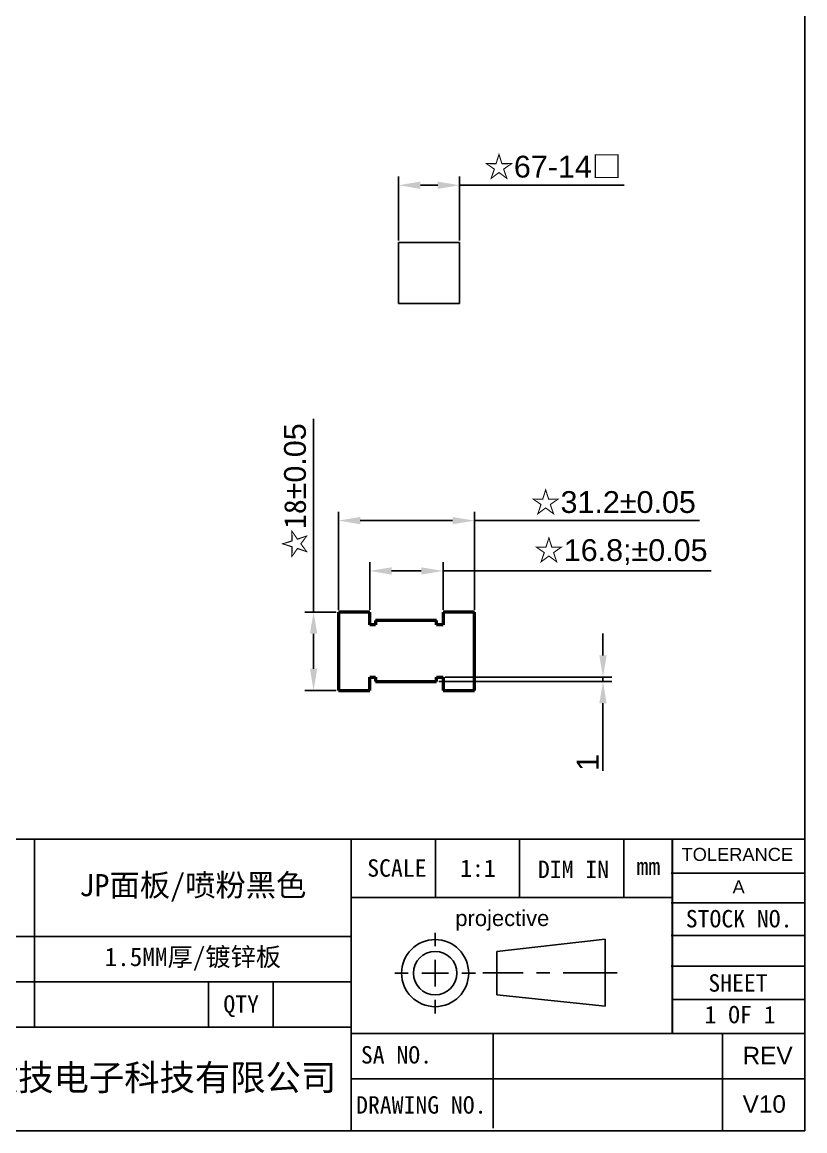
# Model space of a CAD drawing. Header units: millimetres. Extents: x 10619 to 11332, y 86 to 1699.
# Drawn here: x 11152.1 to 11331.6, y 86.4 to 340.7 of the extents above; entities that cross this region are included whole.
import ezdxf

# ---------------------------------------------------------------- set-up
doc = ezdxf.new("R2010")
doc.units = ezdxf.units.MM
doc.layers.add('lover', color=7, linetype='Continuous')
doc.styles.add('STYLE1', font='')
doc.styles.add('标注', font='arial.ttf')
doc.styles.get('STYLE1').set_extended_font_data('SimSun')
doc.dimstyles.new('ISO-25', dxfattribs={"dimtxt": 5, "dimasz": 5, "dimexe": 2, "dimexo": 0.5, "dimgap": 1, "dimtad": 1, "dimdec": 3, "dimdsep": 46, "dimtxsty": '标注', "dimcen": 2.5, "dimadec": 0, "dimazin": 0, "dimtfac": 1, "dimtdec": 3, "dimtmove": 0, "dimatfit": 3, "dimfxl": 1, "dimarcsym": 0})

# ---------------------------------------------------------------- blocks, each defined once
blk = doc.blocks.new('*D38')
at = {"color": 0, "lineweight": -2}
for p, q in [((11238.43, 290.64), (11238.43, 305.29)), ((11252.43, 290.64), (11252.43, 305.29)), ((11243.43, 303.29), (11247.43, 303.29)), ((11252.43, 303.29), (11290.17, 303.29))]:
    blk.add_line(p, q, dxfattribs=at)
at = {"color": 0}
for points in [[(11243.43, 304.13), (11243.43, 302.46), (11238.43, 303.29)], [(11247.43, 304.13), (11247.43, 302.46), (11252.43, 303.29)]]:
    blk.add_solid(points, dxfattribs=at)
at = {"layer": 'Defpoints', "color": 0}
for p in [(11252.43, 303.29), (11238.43, 290.14), (11252.43, 290.14)]:
    blk.add_point(p, dxfattribs=at)
at = {"color": 0, "insert": (11273.8, 307.34), "char_height": 5, "attachment_point": 5, "style": '标注'}
blk.add_mtext('{\\fSimSun|b0|i0|c134|p2;☆}67-14{\\fSimSun|b0|i0|c134|p2;□}', dxfattribs=at)
blk = doc.blocks.new('*D39')
at = {"color": 0, "lineweight": -2}
for p, q in [((11218.95, 205.42), (11218.95, 249.7)), ((11224.13, 205.42), (11216.95, 205.42)), ((11218.95, 192.42), (11218.95, 200.42)), ((11224.13, 187.42), (11216.95, 187.42))]:
    blk.add_line(p, q, dxfattribs=at)
at = {"color": 0}
for points in [[(11218.11, 200.42), (11219.78, 200.42), (11218.95, 205.42)], [(11218.11, 192.42), (11219.78, 192.42), (11218.95, 187.42)]]:
    blk.add_solid(points, dxfattribs=at)
at = {"layer": 'Defpoints', "color": 0}
for p in [(11224.63, 205.42), (11218.95, 187.42), (11224.63, 187.42)]:
    blk.add_point(p, dxfattribs=at)
at = {"color": 0, "insert": (11214.9, 233.17), "char_height": 5, "attachment_point": 5, "rotation": 90, "style": '标注'}
blk.add_mtext('{\\fSimSun|b0|i0|c134|p2;☆\\fSimSun|b0|i0|c0|p2;18}%%P0.05', dxfattribs=at)
blk = doc.blocks.new('*D40')
at = {"color": 0, "lineweight": -2}
for p, q in [((11224.63, 205.92), (11224.63, 228.38)), ((11229.63, 226.38), (11250.83, 226.38)), ((11255.83, 205.92), (11255.83, 228.38)), ((11255.83, 226.38), (11307.42, 226.38))]:
    blk.add_line(p, q, dxfattribs=at)
at = {"color": 0}
for points in [[(11229.63, 227.21), (11229.63, 225.54), (11224.63, 226.38)], [(11250.83, 227.21), (11250.83, 225.54), (11255.83, 226.38)]]:
    blk.add_solid(points, dxfattribs=at)
at = {"layer": 'Defpoints', "color": 0}
for p in [(11255.83, 226.38), (11224.63, 205.42), (11255.83, 205.42)]:
    blk.add_point(p, dxfattribs=at)
at = {"color": 0, "insert": (11287.67, 230.42), "char_height": 5, "attachment_point": 5, "style": '标注'}
blk.add_mtext('☆31.2%%P0.05', dxfattribs=at)
blk = doc.blocks.new('*D41')
at = {"color": 0, "lineweight": -2}
for p, q in [((11231.83, 205.92), (11231.83, 216.84)), ((11248.63, 205.92), (11248.63, 216.84)), ((11236.83, 214.84), (11243.63, 214.84)), ((11248.63, 214.84), (11310.1, 214.84))]:
    blk.add_line(p, q, dxfattribs=at)
at = {"color": 0}
for points in [[(11236.83, 215.67), (11236.83, 214), (11231.83, 214.84)], [(11243.63, 215.67), (11243.63, 214), (11248.63, 214.84)]]:
    blk.add_solid(points, dxfattribs=at)
at = {"layer": 'Defpoints', "color": 0}
for p in [(11248.63, 214.84), (11231.83, 205.42), (11248.63, 205.42)]:
    blk.add_point(p, dxfattribs=at)
at = {"color": 0, "insert": (11289.38, 219.15), "char_height": 5, "attachment_point": 5, "style": '标注'}
blk.add_mtext('☆16.8;%%P0.05', dxfattribs=at)
blk = doc.blocks.new('*D42')
at = {"color": 0, "lineweight": -2}
for p, q in [((11285.3, 195.48), (11285.3, 200.48)), ((11247.65, 189.48), (11287.3, 189.48)), ((11249.13, 190.48), (11287.3, 190.48)), ((11285.3, 190.48), (11285.3, 189.48)), ((11285.3, 184.48), (11285.3, 169))]:
    blk.add_line(p, q, dxfattribs=at)
at = {"color": 0}
for points in [[(11284.47, 195.48), (11286.13, 195.48), (11285.3, 190.48)], [(11284.47, 184.48), (11286.13, 184.48), (11285.3, 189.48)]]:
    blk.add_solid(points, dxfattribs=at)
at = {"layer": 'Defpoints', "color": 0}
for p in [(11247.15, 189.48), (11248.63, 190.48), (11285.3, 190.48)]:
    blk.add_point(p, dxfattribs=at)
at = {"color": 0, "insert": (11281.79, 170.92), "char_height": 5, "attachment_point": 5, "rotation": 90, "style": '标注'}
blk.add_mtext('1', dxfattribs=at)

msp = doc.modelspace()

# ---------------------------------------------------------------- linework, layer by layer
at = {"color": 7, "linetype": 'Continuous'}
for p, q in [((11331.5777, 86.4312), (11331.5777, 590.4655)), ((11252.4264, 290.1385), (11238.4264, 290.1385)), ((11238.4264, 290.1385), (11238.4264, 276.1385)), ((11252.4264, 276.1385), (11252.4264, 290.1385)), ((11238.4264, 276.1385), (11252.4264, 276.1385)), ((10618.802, 86.4312), (11331.5777, 86.4312))]:
    msp.add_line(p, q, dxfattribs=at)
at = {"color": 7, "linetype": 'Continuous', "lineweight": 50}
for p, q in [((11231.8309, 205.4198), (11224.6309, 205.4198)), ((11224.6309, 205.4198), (11224.6309, 187.4198)), ((11231.8309, 202.4784), (11231.8309, 205.4198)), ((11247.153, 203.4784), (11233.153, 203.4784)), ((11233.153, 203.4784), (11233.153, 202.4784)), ((11247.153, 202.4784), (11247.153, 203.4784)), ((11255.8309, 205.4198), (11248.6309, 205.4198)), ((11248.6309, 205.4198), (11248.6309, 202.4784)), ((11255.8309, 187.4198), (11255.8309, 205.4198)), ((11233.153, 202.4784), (11231.8309, 202.4784)), ((11248.6309, 202.4784), (11247.153, 202.4784)), ((11231.8309, 190.4784), (11233.153, 190.4784)), ((11231.8309, 187.4198), (11231.8309, 190.4784)), ((11233.153, 190.4784), (11233.153, 189.4784)), ((11233.153, 189.4784), (11247.153, 189.4784)), ((11247.153, 190.4784), (11248.6309, 190.4784)), ((11247.153, 189.4784), (11247.153, 190.4784)), ((11248.6309, 190.4784), (11248.6309, 187.4198)), ((11224.6309, 187.4198), (11231.8309, 187.4198)), ((11248.6309, 187.4198), (11255.8309, 187.4198))]:
    msp.add_line(p, q, dxfattribs=at)
at = {"linetype": 'Continuous'}
for p, q in [((11056.6361, 153.3089), (11331.5777, 153.3089)), ((11056.6361, 153.3089), (11331.5777, 153.3089)), ((11154.9704, 153.3089), (11154.9704, 131.0164)), ((11227.5457, 153.3089), (11227.5457, 86.4312)), ((11246.866, 153.3089), (11246.866, 139.9334)), ((11266.1862, 153.3089), (11266.1862, 139.9334)), ((11290.1069, 153.3089), (11290.1069, 139.9334)), ((11300.9206, 145.5622), (11331.3296, 145.5622)), ((11227.5457, 139.9334), (11301.1687, 139.9334)), ((11300.9206, 138.7035), (11331.3296, 138.7035)), ((11123.5138, 131.0164), (11227.5457, 131.0164)), ((11154.9704, 131.0164), (11154.9704, 110.21)), ((11300.9206, 131.2632), (11331.3296, 131.2632)), ((11300.9206, 124.1695), (11331.3296, 124.1695)), ((11123.5138, 120.6132), (11227.5457, 120.6132)), ((11194.85, 120.6132), (11194.85, 110.21)), ((11209.7117, 120.6132), (11209.7117, 110.21)), ((11301.411, 116.5754), (11331.5777, 116.5754)), ((11123.5138, 110.21), (11227.5457, 110.21)), ((11227.5457, 108.7238), (11331.5777, 108.7238)), ((11312.7305, 108.85), (11312.7305, 86.5575)), ((11227.5457, 98.3206), (11331.5777, 98.3206)), ((11331.5777, 86.4312), (10964.9889, 86.4312)), ((11331.5777, 86.4312), (10964.9889, 86.4312))]:
    msp.add_line(p, q, dxfattribs=at)
at = {"linetype": 'Continuous', "lineweight": 30}
msp.add_line((11301.1687, 153.3089), (11301.1687, 108.7238), dxfattribs=at)
at = {"color": 1, "linetype": 'Continuous', "lineweight": 25}
for p, q in [((11246.8135, 128.7555), (11246.8135, 131.8331)), ((11246.8135, 119.5228), (11246.8135, 125.678)), ((11240.6584, 122.6004), (11237.5809, 122.6004)), ((11243.736, 122.6004), (11249.8911, 122.6004)), ((11252.9687, 122.6004), (11256.0462, 122.6004)), ((11266.976, 122.6547), (11257.7433, 122.6547)), ((11273.1311, 122.6547), (11270.0536, 122.6547)), ((11288.5189, 122.6547), (11276.2087, 122.6547)), ((11246.8135, 116.4453), (11246.8135, 113.3677))]:
    msp.add_line(p, q, dxfattribs=at)
at = {"linetype": 'Continuous', "lineweight": 25}
for p, q in [((11260.9933, 127.5827), (11285.8247, 130.3703)), ((11285.8247, 130.3703), (11285.8247, 115.0259)), ((11260.9933, 117.6181), (11260.9933, 127.5827)), ((11285.8247, 115.0259), (11260.9933, 117.6181))]:
    msp.add_line(p, q, dxfattribs=at)
for radius in [7.6939, 4.9823]:
    msp.add_circle((11246.8135, 122.6004), radius, dxfattribs=at)
at = {"layer": 'lover'}
msp.add_line((11260.1593, 87.0257), (11260.1593, 108.7238), dxfattribs=at)

# ---------------------------------------------------------------- texts
at = {"style": 'STYLE1'}
for s, height, p in [('SCALE', 3.99542, (11231.2503, 144.7093)), ('1:1', 3.99542, (11252.5491, 144.6678)), ('DIM IN', 3.99542, (11270.3848, 144.4058)), ('mm', 3.99542, (11292.9724, 145.1097)), ('STOCK NO.', 3.99542, (11304.2852, 133.0837)), ('SHEET', 3.99542, (11309.4559, 118.347)), ('QTY', 3.99542, (11198.2668, 113.5099)), ('1 OF 1', 3.99542, (11308.5707, 111.0883)), ('SA NO.', 3.99542, (11229.7937, 101.869)), ('DRAWING NO.', 3.995423, (11228.695, 90.3756))]:
    msp.add_text(s, height=height, dxfattribs=at).set_placement(p)
at = {"linetype": 'Continuous', "lineweight": 35, "char_height": 2.996567, "attachment_point": 1, "style": 'STYLE1'}
for s, insert, width in [('{\\fArial|b0|i0|c0|p32;TOLERANCE}', (11303.3085, 151.328), 25.874698), ('{\\fArial|b0|i0|c0|p32;A}', (11315.0106, 143.8872), 4.615828)]:
    msp.add_mtext(s, dxfattribs=dict(at, insert=insert, width=width))
for s, insert, char_height, width, attachment_point, style in [('JP面板/喷粉黑色', (11191.2581, 142.1626), 5.09126, 72.575369, 5, 'STYLE1'), ('{\\fArial|b0|i0|c0|p34;projective}', (11251.439, 137.0059), 3.606503, 22.759763, 1, 'STYLE1'), ('1.5MM厚/镀锌板', (11191.2581, 125.8148), 4.24271, 72.575369, 5, 'STYLE1'), ('{\\fArial|b0|i0|c0|p32;REV}', (11317.3067, 105.6994), 3.995423, 34.521954, 1, 'STYLE1'), ('{\\fSimSun|b0|i0|c134|p2;东莞微技电子科技有限公司}', (11175.5298, 98.3206), 5.939798, 104.031971, 5, '标注'), ('{\\fArial|b0|i0|c0|p32;V10}', (11317.3142, 94.5811), 3.995423, 10.700109, 1, 'STYLE1')]:
    msp.add_mtext(s, dxfattribs=dict(insert=insert, char_height=char_height, width=width, attachment_point=attachment_point, style=style))

# ---------------------------------------------------------------- dimensions: what is measured, and where the dimension line sits
at = {"color": 7}
dim = msp.add_linear_dim(base=(11252.4264, 303.2942), p1=(11238.4264, 290.1385), p2=(11252.4264, 290.1385), text='{\\fSimSun|b0|i0|c134|p2;☆}67-<>{\\fSimSun|b0|i0|c134|p2;□}', dimstyle='ISO-25', dxfattribs=at)
dim.commit()
dim.dimension.update_dxf_attribs({"geometry": '*D38', "text_midpoint": (11273.7975, 307.3389)})
dim = msp.add_linear_dim(base=(11218.9455, 187.4198), p1=(11224.6309, 205.4198), p2=(11224.6309, 187.4198), angle=90, text='{\\fSimSun|b0|i0|c134|p2;☆\\fSimSun|b0|i0|c0|p2;<>}%%P0.05', dimstyle='ISO-25')
dim.commit()
dim.dimension.update_dxf_attribs({"geometry": '*D39', "text_midpoint": (11218.9455, 233.1739), "dimtype": 160})
for base, p1, p2, text, picture, middle in [((11255.8309, 226.3773), (11224.6309, 205.4198), (11255.8309, 205.4198), '☆<>%%P0.05', '*D40', (11287.6688, 226.3773)), ((11248.6309, 214.8366), (11231.8309, 205.4198), (11248.6309, 205.4198), '☆<>;%%P0.05', '*D41', (11289.3805, 214.8366))]:
    dim = msp.add_linear_dim(base=base, p1=p1, p2=p2, text=text, dimstyle='ISO-25')
    dim.commit()
    dim.dimension.update_dxf_attribs({"geometry": picture, "text_midpoint": middle, "dimtype": 160})
dim = msp.add_linear_dim(base=(11285.2993, 190.4784), p1=(11247.153, 189.4784), p2=(11248.6309, 190.4784), angle=90, dimstyle='ISO-25')
dim.commit()
dim.dimension.update_dxf_attribs({"geometry": '*D42', "text_midpoint": (11285.2993, 170.9228), "dimtype": 160})

doc.saveas('drawing.dxf')
